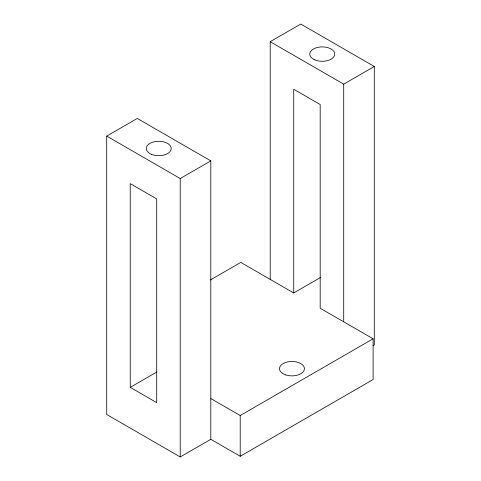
<?xml version="1.0" encoding="UTF-8"?>
<svg xmlns="http://www.w3.org/2000/svg" width="481" height="481" viewBox="0 0 481 481"><rect width="100%" height="100%" fill="white"/><g stroke="black" fill="none" stroke-linecap="round" stroke-linejoin="round"><path stroke-width="0.72" d="M106.71 136.093L137.289 118.44L210.804 160.876L210.804 439.297L180.219 456.95L106.71 414.508L106.71 136.093L180.219 178.535L210.804 160.876M270.196 279.377L270.196 41.703L300.781 24.05L374.29 66.492L374.29 344.907L372.985 345.659M270.196 41.703L343.711 84.145L374.29 66.492M210.323 279.996L240.795 262.404L293.723 292.959L320.4 277.555M130.237 387.349L156.698 402.627L156.698 198.906L130.237 183.628L130.237 387.349L156.908 371.945M210.804 398.551L240.205 415.53L373.112 338.792L373.112 379.539L240.205 456.271L210.804 439.297M373.112 338.792L320.184 308.237L320.184 104.515L293.723 89.238L293.723 292.959M343.711 84.145L343.711 321.819M240.205 415.53L240.205 456.271M180.219 178.535L180.219 456.95M151.497 154.347A12.476 7.203 0 0 0 171.17 149.188A12.476 7.203 0 0 0 153.601 141.931A12.476 7.203 0 0 0 151.497 154.347M314.195 59.602A12.476 7.203 0 0 0 334.523 55.369A12.476 7.203 0 0 0 318.013 47.324A12.476 7.203 0 0 0 314.195 59.602M285.72 374.909A12.476 7.203 0 0 0 304.431 368.674A12.476 7.203 0 0 0 285.72 362.433A12.476 7.203 0 0 0 285.72 374.909"/></g></svg>
